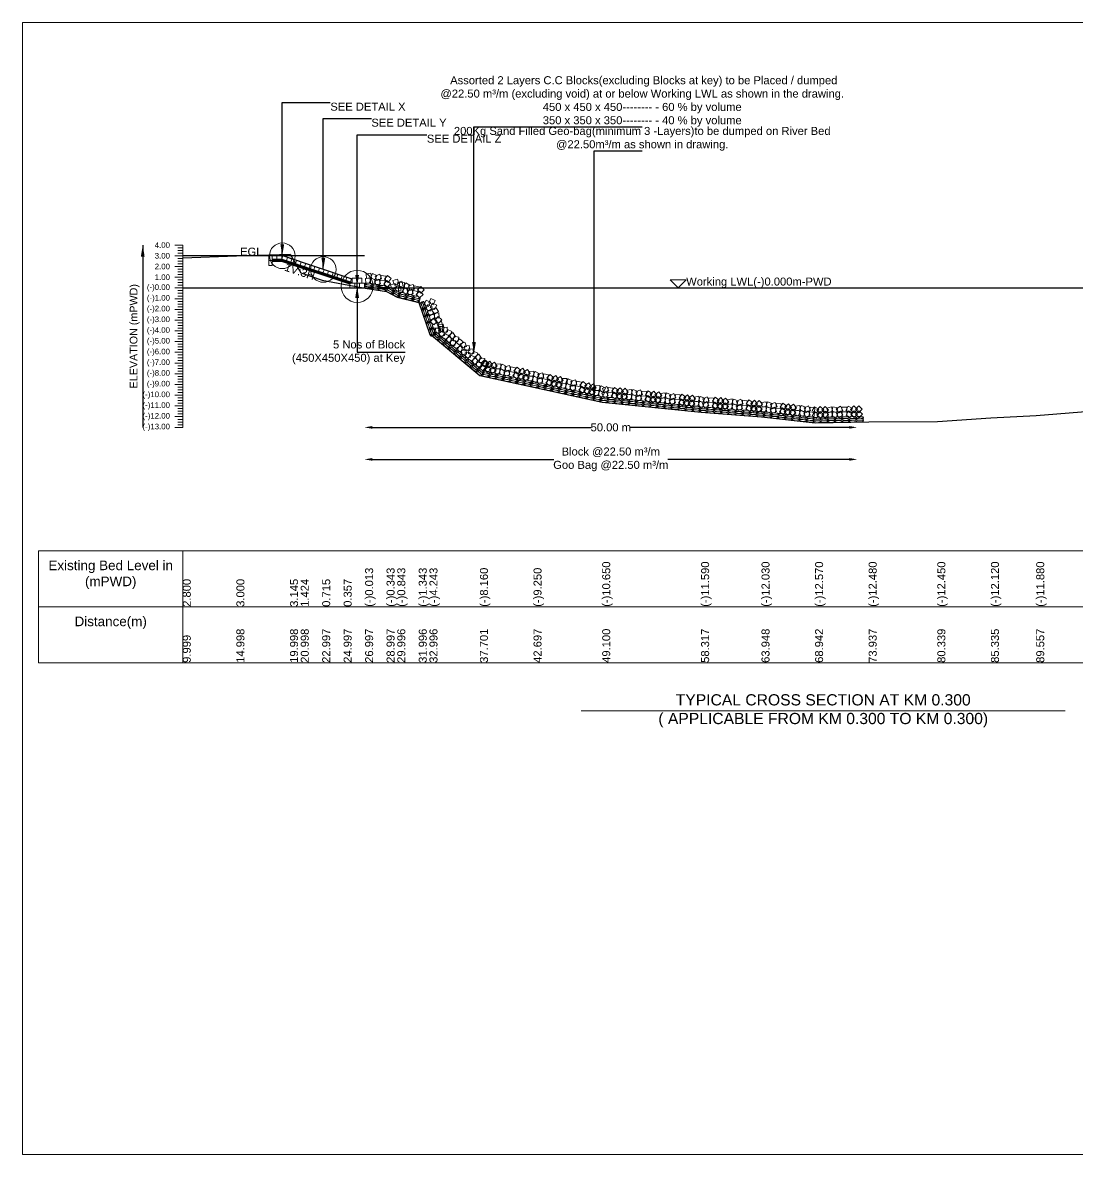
# Model space of a CAD drawing. Header units: inches. Extents: x 89000 to 845017, y -7071 to 0.
# Drawn here: x 190000 to 196587, y -7071 to 0 of the extents above; entities that cross this region are included whole.
import ezdxf

# ---------------------------------------------------------------- set-up
doc = ezdxf.new("R2010")
doc.units = ezdxf.units.IN
doc.header["$LTSCALE"] = 7
doc.header["$MEASUREMENT"] = 0
doc.header["$PDMODE"] = 3
for name, color, linetype, lineweight in [('Cross section Data Border', 7, 'Continuous', 9), ('Cross Section Labels', 7, 'Continuous', 9), ('Existing_Bed_Level for Xsection', 7, 'Continuous', 25), ('Long Section Labels', 7, 'Continuous', 9)]:
    doc.layers.add(name, color=color, linetype=linetype, lineweight=lineweight)
doc.styles.get("Standard").update_dxf_attribs({"font": 'arial.ttf'})
doc.dimstyles.new('Appron Lebeling Style', dxfattribs={"dimtxt": 50, "dimasz": 50, "dimexe": 0.18, "dimexo": 0.0625, "dimgap": 0.09, "dimtad": 0, "dimtih": 1, "dimtoh": 1, "dimdec": 4, "dimzin": 0, "dimdsep": 46, "dimtxsty": 'Standard', "dimcen": 0.09, "dimse1": 1, "dimse2": 1, "dimadec": 0, "dimazin": 0, "dimtfac": 1, "dimtdec": 4, "dimtofl": 0, "dimtmove": 0, "dimatfit": 3, "dimfxl": 1, "dimtolj": 1, "dimtzin": 0, "dimarcsym": 0})
doc.dimstyles.get("Standard").update_dxf_attribs({"dimtxt": 0.18, "dimasz": 0.18, "dimexe": 0.18, "dimexo": 0.0625, "dimgap": 0.09, "dimtad": 0, "dimtih": 1, "dimtoh": 1, "dimdec": 4, "dimzin": 0, "dimdsep": 46, "dimtxsty": 'Standard', "dimcen": 0.09, "dimadec": 0, "dimazin": 0, "dimtfac": 1, "dimtdec": 4, "dimtofl": 0, "dimtmove": 0, "dimatfit": 3, "dimfxl": 1, "dimtolj": 1, "dimtzin": 0, "dimarcsym": 0})

# ---------------------------------------------------------------- blocks, each defined once
blk = doc.blocks.new('*D271')
at = {"layer": 'Cross Section Labels', "color": 0, "lineweight": -2, "transparency": 16777216}
for p, q in [((192184.2, -2528.8), (193550.7, -2528.8)), ((195162.4, -2528.8), (193795.9, -2528.8))]:
    blk.add_line(p, q, dxfattribs=at)
at = {"layer": 'Cross Section Labels', "color": 0, "transparency": 16777216}
for points in [[(192184.2, -2520.5), (192184.2, -2537.1), (192134.2, -2528.8)], [(195162.4, -2520.5), (195162.4, -2537.1), (195212.4, -2528.8)]]:
    blk.add_solid(points, dxfattribs=at)
at = {"layer": 'Defpoints', "color": 0, "transparency": 16777216}
for p in [(192134.2, -1657.8), (195212.4, -2495.3), (195212.4, -2528.8)]:
    blk.add_point(p, dxfattribs=at)
at = {"layer": 'Cross Section Labels', "color": 0, "transparency": 16777216, "insert": (193673.3, -2528.8), "char_height": 50, "attachment_point": 5}
blk.add_mtext('\\A1;50.00 m', dxfattribs=at)
blk = doc.blocks.new('*D272')
at = {"layer": 'Cross Section Labels', "color": 0, "lineweight": -2, "transparency": 16777216}
for p, q in [((192184.2, -2728.8), (193317.7, -2728.8)), ((195162.4, -2728.8), (194028.9, -2728.8))]:
    blk.add_line(p, q, dxfattribs=at)
at = {"layer": 'Cross Section Labels', "color": 0, "transparency": 16777216}
for points in [[(192184.2, -2720.5), (192184.2, -2737.1), (192134.2, -2728.8)], [(195162.4, -2720.5), (195162.4, -2737.1), (195212.4, -2728.8)]]:
    blk.add_solid(points, dxfattribs=at)
at = {"layer": 'Defpoints', "color": 0, "transparency": 16777216}
for p in [(192134.2, -1657.8), (195212.4, -2495.3), (195212.4, -2728.8)]:
    blk.add_point(p, dxfattribs=at)
at = {"layer": 'Cross Section Labels', "color": 0, "transparency": 16777216, "insert": (193673.3, -2728.8), "char_height": 50, "attachment_point": 5}
blk.add_mtext('\\A1;Block @22.50 m³/m ^JGoo Bag @22.50 m³/m ', dxfattribs=at)

msp = doc.modelspace()

# ---------------------------------------------------------------- linework, layer by layer
at = {"layer": 'Cross section Data Border'}
msp.add_lwpolyline([(190100, -3300), (197918.25981, -3300), (197918.25981, -4000), (190100, -4000)], close=True, dxfattribs=at)
for points in [[(191000, -3300), (191000, -4000)], [(190100, -3650), (197918.25981, -3650)]]:
    msp.add_lwpolyline(points, dxfattribs=at)
at = {"layer": 'Cross Section Labels'}
for points in [[(190000, 0), (200000, 0), (200000, -7071), (190000, -7071)], [(194094.1586, -1657.81), (194144.1586, -1607.81), (194044.1586, -1607.81)]]:
    msp.add_lwpolyline(points, close=True, dxfattribs=at)
msp.add_lwpolyline([(193488, -4300), (195000, -4300), (196512, -4300)], dxfattribs=at)
for centre, radius in [((191621.6086, -1456.81), 80), ((191877.8836, -1542.235), 80), ((192088.9336, -1647.76), 100)]:
    msp.add_circle(centre, radius, dxfattribs=at)
at = {"layer": 'Existing_Bed_Level for Xsection'}
for points in [[(191000, -1470.21), (191334.96064, -1456.81), (191669.92127, -1447.095), (191736.9134, -1562.402), (191870.89765, -1609.905), (192004.88191, -1633.891), (192138.86616, -1658.681), (192272.85041, -1680.791), (192339.84254, -1714.291), (192473.82679, -1747.791), (192540.81892, -1942.091), (192856.07699, -2204.53), (193190.78517, -2277.56), (193619.78261, -2371.36), (194237.30333, -2434.34), (194614.6049, -2463.82), (194949.19733, -2500), (195283.84485, -2493.97), (195712.82051, -2491.96), (196047.52547, -2469.85), (196330.39752, -2453.77), (196665.069, -2428.31), (196853.67635, -2420.27)], [(192134.1586, -1456.81), (191000, -1456.81)], [(192058.7836, -1602.535), (191624.703, -1457.84147), (191621.6086, -1456.81), (191618.34682, -1456.81), (191558.04682, -1456.81)], [(191558.04682, -1476.91), (191618.34682, -1476.91), (192058.7836, -1623.72226)], [(191558.04682, -1483.61), (191617.25956, -1483.61), (192049.40956, -1627.66)], [(191558.04682, -1490.31), (191616.1723, -1490.31), (192043.7086, -1632.8221)], [(191000, -1657.81), (196853.67635, -1657.81)]]:
    msp.add_lwpolyline(points, dxfattribs=at)
at = {"layer": 'Long Section Labels'}
for points in [[(191000, -1389.81), (190950, -1389.81)], [(191000, -1406.56), (190970, -1406.56)], [(191000, -2528.81), (191000, -2461.81), (191000, -2394.81), (191000, -2327.81), (191000, -2260.81), (191000, -2193.81), (191000, -2126.81), (191000, -2059.81), (191000, -1992.81), (191000, -1925.81), (191000, -1858.81), (191000, -1791.81), (191000, -1724.81), (191000, -1657.81), (191000, -1590.81), (191000, -1523.81), (191000, -1456.81), (191000, -1389.81)], [(191000, -1456.81), (190950, -1456.81)], [(191000, -1423.31), (190970, -1423.31)], [(191000, -1440.06), (190970, -1440.06)], [(191000, -1473.56), (190970, -1473.56)], [(191000, -1523.81), (190950, -1523.81)], [(191000, -1490.31), (190970, -1490.31)], [(191000, -1507.06), (190970, -1507.06)], [(191000, -1540.56), (190970, -1540.56)], [(191000, -1590.81), (190950, -1590.81)], [(191000, -1557.31), (190970, -1557.31)], [(191000, -1574.06), (190970, -1574.06)], [(191000, -1607.56), (190970, -1607.56)], [(191000, -1624.31), (190970, -1624.31)], [(191000, -1657.81), (190950, -1657.81)], [(191000, -1641.06), (190970, -1641.06)], [(191000, -1674.56), (190970, -1674.56)], [(191000, -1691.31), (190970, -1691.31)], [(191000, -1724.81), (190950, -1724.81)], [(191000, -1708.06), (190970, -1708.06)], [(191000, -1741.56), (190970, -1741.56)], [(191000, -1758.31), (190970, -1758.31)], [(191000, -1791.81), (190950, -1791.81)], [(191000, -1775.06), (190970, -1775.06)], [(191000, -1808.56), (190970, -1808.56)], [(191000, -1825.31), (190970, -1825.31)], [(191000, -1858.81), (190950, -1858.81)], [(191000, -1842.06), (190970, -1842.06)], [(191000, -1875.56), (190970, -1875.56)], [(191000, -1892.31), (190970, -1892.31)], [(191000, -1909.06), (190970, -1909.06)], [(191000, -1925.81), (190950, -1925.81)], [(191000, -1942.56), (190970, -1942.56)], [(191000, -1959.31), (190970, -1959.31)], [(191000, -1976.06), (190970, -1976.06)], [(191000, -1992.81), (190950, -1992.81)], [(191000, -2009.56), (190970, -2009.56)], [(191000, -2026.31), (190970, -2026.31)], [(191000, -2043.06), (190970, -2043.06)], [(191000, -2059.81), (190950, -2059.81)], [(191000, -2076.56), (190970, -2076.56)], [(191000, -2093.31), (190970, -2093.31)], [(191000, -2110.06), (190970, -2110.06)], [(191000, -2126.81), (190950, -2126.81)], [(191000, -2143.56), (190970, -2143.56)], [(191000, -2160.31), (190970, -2160.31)], [(191000, -2177.06), (190970, -2177.06)], [(191000, -2193.81), (190950, -2193.81)], [(191000, -2260.81), (190950, -2260.81)], [(191000, -2210.56), (190970, -2210.56)], [(191000, -2227.31), (190970, -2227.31)], [(191000, -2244.06), (190970, -2244.06)], [(191000, -2327.81), (190950, -2327.81)], [(191000, -2277.56), (190970, -2277.56)], [(191000, -2294.31), (190970, -2294.31)], [(191000, -2311.06), (190970, -2311.06)], [(191000, -2394.81), (190950, -2394.81)], [(191000, -2344.56), (190970, -2344.56)], [(191000, -2361.31), (190970, -2361.31)], [(191000, -2378.06), (190970, -2378.06)], [(191000, -2461.81), (190950, -2461.81)], [(191000, -2411.56), (190970, -2411.56)], [(191000, -2428.31), (190970, -2428.31)], [(191000, -2445.06), (190970, -2445.06)], [(191000, -2528.81), (190950, -2528.81)], [(191000, -2478.56), (190970, -2478.56)], [(191000, -2495.31), (190970, -2495.31)], [(191000, -2512.06), (190970, -2512.06)]]:
    msp.add_lwpolyline(points, dxfattribs=at)
for points in [[(191558.04682, -1456.81), (191537.94682, -1456.81), (191537.94682, -1486.96), (191558.04682, -1486.96)], [(191588.19682, -1456.81), (191558.04682, -1456.81), (191558.04682, -1476.91), (191588.19682, -1476.91)], [(191618.34682, -1456.81), (191588.19682, -1456.81), (191588.19682, -1476.91), (191618.34682, -1476.91)], [(191653.3058, -1467.37573), (191624.703, -1457.84147), (191618.34682, -1476.91), (191646.94963, -1486.44427)], [(191681.9086, -1476.91), (191653.3058, -1467.37573), (191646.94963, -1486.44427), (191675.55243, -1495.97853)], [(191710.51141, -1486.44427), (191681.9086, -1476.91), (191675.55243, -1495.97853), (191704.15523, -1505.5128)], [(191558.04682, -1486.96), (191537.94682, -1486.96), (191537.94682, -1517.11), (191558.04682, -1517.11)], [(191739.11421, -1495.97853), (191710.51141, -1486.44427), (191704.15523, -1505.5128), (191732.75803, -1515.04707)], [(191767.71701, -1505.5128), (191739.11421, -1495.97853), (191732.75803, -1515.04707), (191761.36083, -1524.58134)], [(191796.31981, -1515.04707), (191767.71701, -1505.5128), (191761.36083, -1524.58134), (191789.96363, -1534.1156)], [(191824.92261, -1524.58134), (191796.31981, -1515.04707), (191789.96363, -1534.1156), (191818.56643, -1543.64987)], [(191853.52541, -1534.1156), (191824.92261, -1524.58134), (191818.56643, -1543.64987), (191847.16924, -1553.18414)], [(191882.12821, -1543.64987), (191853.52541, -1534.1156), (191847.16924, -1553.18414), (191875.77204, -1562.7184)], [(191910.73102, -1553.18414), (191882.12821, -1543.64987), (191875.77204, -1562.7184), (191904.37484, -1572.25267)], [(191939.33382, -1562.7184), (191910.73102, -1553.18414), (191904.37484, -1572.25267), (191932.97764, -1581.78694)], [(191967.93662, -1572.25267), (191939.33382, -1562.7184), (191932.97764, -1581.78694), (191961.58044, -1591.32121)], [(191996.53942, -1581.78694), (191967.93662, -1572.25267), (191961.58044, -1591.32121), (191990.18324, -1600.85547)], [(192025.14222, -1591.32121), (191996.53942, -1581.78694), (191990.18324, -1600.85547), (192018.78604, -1610.38974)], [(192053.74502, -1600.85547), (192025.14222, -1591.32121), (192018.78604, -1610.38974), (192047.38885, -1619.92401)], [(192088.9336, -1597.51), (192058.7836, -1597.51), (192058.7836, -1627.66), (192088.9336, -1627.66)], [(192119.0836, -1597.51), (192088.9336, -1597.51), (192088.9336, -1627.66), (192119.0836, -1627.66)], [(192170.55457, -1595.28431), (192140.55057, -1598.24792), (192143.51418, -1628.25191), (192173.51818, -1625.2883)], [(192175.46351, -1565.53662), (192145.45952, -1568.50023), (192148.42313, -1598.50422), (192178.42712, -1595.54061)], [(192206.7358, -1609.16976), (192179.27477, -1596.72331), (192166.82832, -1624.18434), (192194.28935, -1636.63079)], [(192211.64475, -1579.42208), (192184.18371, -1566.97562), (192171.73726, -1594.43666), (192199.19829, -1606.88311)], [(192225.33845, -1602.17162), (192197.11537, -1612.77729), (192207.72104, -1641.00037), (192235.94412, -1630.3947)], [(192230.24739, -1572.42393), (192202.02431, -1583.02961), (192212.62999, -1611.25269), (192240.85307, -1600.64701)], [(192263.60574, -1614.07557), (192233.85806, -1609.16663), (192228.94911, -1638.91431), (192258.6968, -1643.82326)], [(192268.51469, -1584.32789), (192238.767, -1579.41894), (192233.85806, -1609.16663), (192263.60574, -1614.07557)], [(192297.2403, -1629.29985), (192273.92108, -1610.1887), (192254.80992, -1633.50792), (192278.12915, -1652.61908)], [(192302.14925, -1599.55216), (192278.83002, -1580.44101), (192259.71887, -1603.76024), (192283.03809, -1622.87139)], [(192340.47896, -1602.00463), (192311.87192, -1611.52616), (192321.39346, -1640.1332), (192350.0005, -1630.61167)], [(192376.97444, -1644.08124), (192367.43013, -1615.48179), (192338.83067, -1625.0261), (192348.37499, -1653.62556)], [(192384.23971, -1624.51895), (192354.09406, -1625.03128), (192354.6064, -1655.17693), (192384.75204, -1654.66459)], [(192073.8586, -1627.66), (192043.7086, -1627.66), (192043.7086, -1657.81), (192073.8586, -1657.81)], [(192104.0086, -1627.66), (192073.8586, -1627.66), (192073.8586, -1657.81), (192104.0086, -1657.81)], [(192134.1586, -1627.66), (192104.0086, -1627.66), (192104.0086, -1657.81), (192134.1586, -1657.81)], [(192326.99421, -1628.97097), (192298.38716, -1638.49251), (192307.9087, -1667.09955), (192336.51574, -1657.57802)], [(192363.48968, -1671.04759), (192353.94537, -1642.44814), (192325.34592, -1651.99245), (192334.89023, -1680.5919)], [(192376.92645, -1653.76854), (192346.7808, -1654.28088), (192347.29314, -1684.42652), (192377.43878, -1683.91419)], [(192411.85784, -1670.55205), (192385.50064, -1655.91234), (192370.86094, -1682.26953), (192397.21813, -1696.90924)], [(192419.17109, -1641.30245), (192392.8139, -1626.66275), (192378.1742, -1653.01994), (192404.53139, -1667.65964)], [(192430.96824, -1665.09082), (192401.97576, -1673.36479), (192410.24973, -1702.35727), (192439.24221, -1694.0833)], [(192438.28149, -1635.84123), (192409.28901, -1644.1152), (192417.56299, -1673.10768), (192446.55547, -1664.83371)], [(192468.14, -1680.06914), (192438.89041, -1672.75588), (192431.57715, -1702.00547), (192460.82674, -1709.31873)], [(192475.45326, -1650.81954), (192446.20367, -1643.50629), (192438.89041, -1672.75588), (192468.14, -1680.06914)], [(192500.42422, -1697.9798), (192478.73741, -1677.03452), (192457.79212, -1698.72133), (192479.47893, -1719.66661)], [(192507.73747, -1668.73021), (192486.05067, -1647.78492), (192465.10538, -1669.47173), (192486.79219, -1690.41701)], [(192548.12862, -1746.80789), (192521.02982, -1733.59134), (192507.81327, -1760.69015), (192534.91207, -1773.9067)], [(192544.75571, -1802.40452), (192557.95068, -1775.2952), (192530.84135, -1762.10023), (192517.64639, -1789.20955)], [(192576.63197, -1736.98031), (192549.53317, -1723.76376), (192536.31662, -1750.86256), (192563.41542, -1764.07911)], [(192573.25906, -1792.57693), (192586.45403, -1765.46761), (192559.34471, -1752.27264), (192546.14974, -1779.38196)], [(192568.55618, -1814.81084), (192551.68123, -1789.82567), (192526.69606, -1806.70061), (192543.571, -1831.68578)], [(192573.5465, -1853.24239), (192571.43702, -1823.16628), (192541.36091, -1825.27576), (192543.47039, -1855.35187)], [(192597.05953, -1804.98325), (192580.18458, -1779.99808), (192555.19941, -1796.87302), (192572.07436, -1821.85819)], [(192602.04985, -1843.41481), (192599.94038, -1813.33869), (192569.86426, -1815.44817), (192571.97374, -1845.52428)], [(192617.05226, -1856.45168), (192594.30149, -1836.66722), (192574.51703, -1859.418), (192597.2678, -1879.20246)], [(192588.54891, -1866.27927), (192565.79814, -1846.49481), (192546.01368, -1869.24558), (192568.76445, -1889.03004)], [(192596.27435, -1905.60366), (192586.44676, -1877.10031), (192557.94341, -1886.9279), (192567.771, -1915.43125)], [(192598.87589, -1942.43156), (192604.5989, -1912.82971), (192574.99705, -1907.1067), (192569.27403, -1936.70855)], [(192608.11084, -1906.29413), (192578.08498, -1909.02735), (192580.8182, -1939.0532), (192610.84406, -1936.31998)], [(192624.7777, -1895.77607), (192614.95011, -1867.27272), (192586.44676, -1877.10031), (192596.27435, -1905.60366)], [(192627.40042, -1883.12228), (192597.37456, -1885.8555), (192600.10779, -1915.88135), (192630.13364, -1913.14813)], [(192627.37924, -1932.60397), (192633.10225, -1903.00212), (192603.5004, -1897.27911), (192597.77739, -1926.88096)], [(192653.31635, -1932.42467), (192650.55922, -1902.401), (192620.53555, -1905.15813), (192623.29268, -1935.1818)], [(192634.02677, -1955.59652), (192631.26964, -1925.57285), (192601.24597, -1928.32998), (192604.0031, -1958.35365)], [(192660.81163, -1953.87891), (192633.4343, -1941.24941), (192620.8048, -1968.62674), (192648.18213, -1981.25624)], [(192680.10121, -1930.70706), (192652.72388, -1918.07757), (192640.09438, -1945.4549), (192667.47171, -1958.0844)], [(192684.98903, -1984.16655), (192667.6042, -1959.53344), (192642.97109, -1976.91827), (192660.35592, -2001.55138)], [(192704.27862, -1960.9947), (192686.89378, -1936.36159), (192662.26067, -1953.74643), (192679.64551, -1978.37953)], [(192723.86462, -1964.37415), (192694.1555, -1959.23701), (192689.01836, -1988.94614), (192718.72749, -1994.08328)], [(192750.84405, -1994.0086), (192727.67221, -1974.71901), (192708.38262, -1997.89086), (192731.55447, -2017.18044)], [(192704.57504, -1987.546), (192674.86591, -1982.40886), (192669.72878, -2012.11799), (192699.43791, -2017.25512)], [(192731.55447, -2017.18044), (192708.38262, -1997.89086), (192689.09304, -2021.06271), (192712.26489, -2040.35229)], [(192752.85786, -2047.33385), (192742.4183, -2019.04891), (192714.13335, -2029.48846), (192724.57291, -2057.77341)], [(192772.14744, -2024.16201), (192761.70788, -1995.87706), (192733.42294, -2006.31661), (192743.86249, -2034.60156)], [(192770.31377, -2041.3212), (192740.28791, -2044.05442), (192743.02113, -2074.08028), (192773.04699, -2071.34706)], [(192789.60335, -2018.14935), (192759.5775, -2020.88258), (192762.31072, -2050.90843), (192792.33657, -2048.17521)], [(192815.51928, -2067.45174), (192812.76215, -2037.42807), (192782.73848, -2040.18521), (192785.49561, -2070.20887)], [(192796.2297, -2090.62359), (192793.47257, -2060.59992), (192763.4489, -2063.35705), (192766.20603, -2093.38072)], [(192823.01456, -2088.90599), (192795.63723, -2076.27649), (192783.00773, -2103.65382), (192810.38506, -2116.28332)], [(192842.30414, -2065.73414), (192814.92681, -2053.10464), (192802.29731, -2080.48197), (192829.67465, -2093.11147)], [(192847.19197, -2119.19363), (192829.80713, -2094.56052), (192805.17402, -2111.94535), (192822.55886, -2136.57846)], [(192866.48155, -2096.02178), (192849.09671, -2071.38867), (192824.46361, -2088.7735), (192841.84844, -2113.40661)], [(192866.77797, -2122.57307), (192837.06884, -2117.43594), (192831.93171, -2147.14507), (192861.64084, -2152.2822)], [(192886.06756, -2099.40122), (192856.35843, -2094.26409), (192851.22129, -2123.97322), (192880.93042, -2129.11035)], [(192904.61355, -2128.19702), (192882.30452, -2107.91576), (192862.02326, -2130.22478), (192884.33228, -2150.50605)], [(192913.04699, -2129.03567), (192889.87514, -2109.74609), (192870.58556, -2132.91794), (192893.7574, -2152.20752)], [(192917.3284, -2114.81071), (192891.94796, -2131.0851), (192908.22235, -2156.46554), (192933.60279, -2140.19115)], [(192963.06339, -2146.60178), (192946.76879, -2121.23431), (192921.40132, -2137.52891), (192937.69592, -2162.89638)], [(192893.7574, -2152.20752), (192870.58556, -2132.91794), (192851.29597, -2156.08978), (192874.46782, -2175.37937)], [(192898.18633, -2157.654), (192875.8773, -2137.37273), (192855.59604, -2159.68176), (192877.90506, -2179.96303)], [(192910.90118, -2144.26768), (192885.52074, -2160.54207), (192901.79513, -2185.92251), (192927.17557, -2169.64812)], [(192956.63617, -2176.05875), (192940.34157, -2150.69128), (192914.9741, -2166.98588), (192931.2687, -2192.35335)], [(192979.60941, -2162.18038), (192949.49295, -2163.60223), (192950.91481, -2193.71869), (192981.03126, -2192.29684)], [(192986.03663, -2132.72341), (192955.92017, -2134.14526), (192957.34202, -2164.26171), (192987.45848, -2162.83986)], [(193015.03139, -2177.90207), (192988.2444, -2164.06445), (192974.40678, -2190.85144), (193001.19377, -2204.68906)], [(193021.4586, -2148.44509), (192994.67161, -2134.60748), (192980.834, -2161.39447), (193007.62099, -2175.23208)], [(193033.96827, -2171.86661), (193005.23869, -2181.01176), (193014.38384, -2209.74134), (193043.11342, -2200.59619)], [(193040.39549, -2142.40963), (193011.66591, -2151.55479), (193020.81106, -2180.28436), (193049.54064, -2171.13921)], [(193071.57513, -2185.71632), (193042.11815, -2179.2891), (193035.69093, -2208.74607), (193065.14791, -2215.17329)], [(193078.00235, -2156.25934), (193048.54537, -2149.83212), (193042.11815, -2179.2891), (193071.57513, -2185.71632)], [(193104.38515, -2202.64453), (193082.07613, -2182.36326), (193061.79486, -2204.67229), (193084.10389, -2224.95356)], [(193110.81237, -2173.18756), (193088.50335, -2152.90629), (193068.22208, -2175.21532), (193090.5311, -2195.49658)], [(193117.1, -2189.25822), (193091.71956, -2205.53261), (193107.99396, -2230.91305), (193133.3744, -2214.63865)], [(193123.52722, -2159.80124), (193098.14678, -2176.07563), (193114.42118, -2201.45607), (193139.80161, -2185.18168)], [(193169.26221, -2191.59231), (193152.96761, -2166.22484), (193127.60014, -2182.51944), (193143.89474, -2207.88691)], [(193192.23545, -2177.71394), (193162.119, -2179.13579), (193163.54085, -2209.25225), (193193.6573, -2207.8304)], [(193227.65743, -2193.43563), (193200.87044, -2179.59801), (193187.03282, -2206.385), (193213.81981, -2220.22262)], [(193246.63383, -2187.42464), (193217.90024, -2196.5572), (193227.0328, -2225.29078), (193255.76638, -2216.15823)], [(193162.83499, -2221.04929), (193146.54039, -2195.68182), (193121.17292, -2211.97641), (193137.46752, -2237.34388)], [(193185.80823, -2207.17092), (193155.69178, -2208.59277), (193157.11363, -2238.70922), (193187.23008, -2237.28737)], [(193221.23021, -2222.8926), (193194.44322, -2209.05498), (193180.6056, -2235.84198), (193207.39259, -2249.67959)], [(193240.1937, -2216.8788), (193211.46011, -2226.01135), (193220.59267, -2254.74494), (193249.32625, -2245.61238)], [(193277.79448, -2230.74499), (193248.34033, -2224.30485), (193241.90019, -2253.75901), (193271.35435, -2260.19914)], [(193284.23461, -2201.29083), (193254.78046, -2194.8507), (193248.34033, -2224.30485), (193277.79448, -2230.74499)], [(193310.59708, -2247.68758), (193288.29695, -2227.39654), (193268.0059, -2249.69667), (193290.30604, -2269.98772)], [(193317.03721, -2218.23343), (193294.73708, -2197.94238), (193274.44603, -2220.24252), (193296.74617, -2240.53356)], [(193323.3178, -2234.30684), (193297.93023, -2250.57011), (193314.19349, -2275.95768), (193339.58106, -2259.69441)], [(193329.75793, -2204.85269), (193304.37036, -2221.11595), (193320.63362, -2246.50352), (193346.02119, -2230.24026)], [(193369.03884, -2266.11796), (193352.75537, -2240.74335), (193327.38076, -2257.02682), (193343.66423, -2282.40143)], [(193375.47898, -2236.6638), (193359.1955, -2211.28919), (193333.82089, -2227.57267), (193350.10436, -2252.94728)], [(193392.01817, -2252.24966), (193361.90109, -2253.65831), (193363.30974, -2283.77538), (193393.42682, -2282.36673)], [(193398.4583, -2222.7955), (193368.34122, -2224.20415), (193369.74987, -2254.32123), (193399.86695, -2252.91258)], [(193427.43325, -2267.98687), (193400.65233, -2254.13751), (193386.80297, -2280.91843), (193413.58389, -2294.76779)], [(193433.87338, -2238.53272), (193407.09246, -2224.68336), (193393.2431, -2251.46428), (193420.02402, -2265.31364)], [(193446.37278, -2261.95971), (193417.63919, -2271.09227), (193426.77175, -2299.82585), (193455.50533, -2290.6933)], [(193452.81291, -2232.50556), (193424.07932, -2241.63811), (193433.21188, -2270.3717), (193461.94547, -2261.23914)], [(193490.41369, -2246.37175), (193460.95954, -2239.93162), (193454.51941, -2269.38577), (193483.97356, -2275.8259)], [(193523.21629, -2263.31435), (193500.91616, -2243.0233), (193480.62511, -2265.32344), (193502.92525, -2285.61448)], [(193535.93701, -2249.9336), (193510.54944, -2266.19687), (193526.81271, -2291.58444), (193552.20028, -2275.32117)], [(193581.65806, -2281.74472), (193565.37458, -2256.37011), (193539.99997, -2272.65359), (193556.28345, -2298.0282)], [(193483.97356, -2275.8259), (193454.51941, -2269.38577), (193448.07928, -2298.83993), (193477.53343, -2305.28006)], [(193516.77616, -2292.7685), (193494.47603, -2272.47746), (193474.18498, -2294.77759), (193496.48512, -2315.06863)], [(193529.49688, -2279.38776), (193504.10931, -2295.65102), (193520.37257, -2321.03859), (193545.76014, -2304.77533)], [(193575.21793, -2311.19887), (193558.93445, -2285.82426), (193533.55984, -2302.10774), (193549.84331, -2327.48235)], [(193598.19725, -2297.33058), (193568.08017, -2298.73923), (193569.48882, -2328.8563), (193599.6059, -2327.44765)], [(193604.63738, -2267.87642), (193574.5203, -2269.28507), (193575.92895, -2299.40215), (193606.04603, -2297.9935)], [(193633.61233, -2313.06779), (193606.83141, -2299.21843), (193592.98205, -2325.99935), (193619.76297, -2339.84871)], [(193640.05246, -2283.61363), (193613.27154, -2269.76427), (193599.42218, -2296.5452), (193626.2031, -2310.39455)], [(193645.04801, -2303.74), (193617.53516, -2316.07148), (193629.86664, -2343.58433), (193657.37949, -2331.25285)], [(193648.10709, -2273.74559), (193620.59424, -2286.07708), (193632.92573, -2313.58993), (193660.43858, -2301.25844)], [(193683.97848, -2313.25359), (193653.98407, -2310.1945), (193650.92499, -2340.18891), (193680.9194, -2343.248)], [(193687.03756, -2283.25918), (193657.04316, -2280.2001), (193653.98407, -2310.1945), (193683.97848, -2313.25359)], [(193718.49051, -2326.36777), (193694.03358, -2308.73596), (193676.40177, -2333.1929), (193700.85871, -2350.82471)], [(193721.5496, -2296.37336), (193697.09266, -2278.74155), (193679.46085, -2303.19849), (193703.91779, -2320.8303)], [(193729.61209, -2311.63103), (193706.23216, -2330.66787), (193725.26901, -2354.0478), (193748.64894, -2335.01096)], [(193732.67118, -2281.63662), (193709.29125, -2300.67347), (193728.32809, -2324.0534), (193751.70802, -2305.01655)], [(193778.64507, -2338.05316), (193759.58961, -2314.68839), (193736.22485, -2333.74385), (193755.2803, -2357.10861)], [(193781.70415, -2308.05875), (193762.6487, -2284.69398), (193739.28393, -2303.74944), (193758.33939, -2327.1142)], [(193799.90382, -2321.66888), (193770.14066, -2326.48313), (193774.95491, -2356.24629), (193804.71807, -2351.43204)], [(193802.9629, -2291.67448), (193773.19975, -2296.48872), (193778.01399, -2326.25188), (193807.77715, -2321.43763)], [(193836.87482, -2333.28925), (193808.69635, -2322.56562), (193797.97272, -2350.74409), (193826.1512, -2361.46772)], [(193839.93391, -2303.29484), (193811.75543, -2292.57121), (193801.03181, -2320.74969), (193829.21028, -2331.47331)], [(193855.00886, -2325.15359), (193827.49601, -2337.48507), (193839.8275, -2364.99792), (193867.34035, -2352.66644)], [(193858.06795, -2295.15918), (193830.5551, -2307.49066), (193842.88658, -2335.00351), (193870.39943, -2322.67203)], [(193893.93933, -2334.66718), (193863.94493, -2331.60809), (193860.88584, -2361.6025), (193890.88025, -2364.66158)], [(193896.99842, -2304.67277), (193867.00401, -2301.61368), (193863.94493, -2331.60809), (193893.93933, -2334.66718)], [(193928.45137, -2347.78136), (193903.99443, -2330.14955), (193886.36262, -2354.60649), (193910.81956, -2372.2383)], [(193931.51045, -2317.78695), (193907.05351, -2300.15514), (193889.42171, -2324.61208), (193913.87865, -2342.24389)], [(193939.57295, -2333.04462), (193916.19302, -2352.08146), (193935.22986, -2375.46139), (193958.60979, -2356.42455)], [(193942.63203, -2303.05021), (193919.2521, -2322.08705), (193938.28894, -2345.46698), (193961.66887, -2326.43014)], [(193991.66501, -2329.47234), (193972.60955, -2306.10757), (193949.24479, -2325.16303), (193968.30024, -2348.52779)], [(194012.92376, -2313.08806), (193983.1606, -2317.90231), (193987.97485, -2347.66547), (194017.73801, -2342.85122)], [(194049.89476, -2324.70843), (194021.71629, -2313.9848), (194010.99266, -2342.16327), (194039.17114, -2352.8869)], [(194068.0288, -2316.57277), (194040.51595, -2328.90425), (194052.84744, -2356.4171), (194080.36029, -2344.08562)], [(194106.95927, -2326.08636), (194076.96487, -2323.02727), (194073.90578, -2353.02168), (194103.90019, -2356.08076)], [(194141.47131, -2339.20054), (194117.01437, -2321.56873), (194099.38256, -2346.02567), (194123.8395, -2363.65748)], [(194152.59289, -2324.4638), (194129.21296, -2343.50064), (194148.2498, -2366.88057), (194171.62973, -2347.84373)], [(194201.62586, -2350.88593), (194182.57041, -2327.52116), (194159.20564, -2346.57662), (194178.2611, -2369.94138)], [(193988.60592, -2359.46674), (193969.55047, -2336.10198), (193946.1857, -2355.15744), (193965.24116, -2378.5222)], [(194009.86468, -2343.08247), (193980.10152, -2347.89672), (193984.91577, -2377.65988), (194014.67892, -2372.84563)], [(194046.83568, -2354.70283), (194018.6572, -2343.97921), (194007.93358, -2372.15768), (194036.11205, -2382.88131)], [(194064.96972, -2346.56717), (194037.45687, -2358.89866), (194049.78835, -2386.41151), (194077.3012, -2374.08002)], [(194103.90019, -2356.08076), (194073.90578, -2353.02168), (194070.8467, -2383.01609), (194100.84111, -2386.07517)], [(194138.41223, -2369.19494), (194113.95529, -2351.56314), (194096.32348, -2376.02008), (194120.78042, -2393.65188)], [(194149.5338, -2354.45821), (194126.15387, -2373.49505), (194145.19072, -2396.87498), (194168.57065, -2377.83814)], [(194198.56678, -2380.88033), (194179.51132, -2357.51557), (194156.14656, -2376.57102), (194175.20201, -2399.93579)], [(194219.82553, -2364.49606), (194190.06237, -2369.31031), (194194.87662, -2399.07346), (194224.63978, -2394.25922)], [(194222.88461, -2334.50165), (194193.12146, -2339.3159), (194197.9357, -2369.07906), (194227.69886, -2364.26481)], [(194256.79653, -2376.11642), (194228.61806, -2365.3928), (194217.89443, -2393.57127), (194246.07291, -2404.2949)], [(194259.85562, -2346.12202), (194231.67714, -2335.39839), (194220.95352, -2363.57686), (194249.13199, -2374.30049)], [(194273.35001, -2367.1091), (194246.13662, -2380.08807), (194259.1156, -2407.30146), (194286.32899, -2394.32249)], [(194275.69859, -2337.05071), (194248.4852, -2350.02968), (194261.46417, -2377.24308), (194288.67757, -2364.2641)], [(194312.49468, -2375.69895), (194282.43629, -2373.35037), (194280.08771, -2403.40876), (194310.1461, -2405.75734)], [(194314.84325, -2345.64056), (194284.78486, -2343.29199), (194282.43629, -2373.35037), (194312.49468, -2375.69895)], [(194347.30733, -2387.99292), (194322.44007, -2370.94469), (194305.39184, -2395.81194), (194330.25909, -2412.86017)], [(194349.6559, -2357.93453), (194324.78865, -2340.8863), (194307.74042, -2365.75355), (194332.60767, -2382.80179)], [(194358.07713, -2372.99718), (194335.15414, -2392.58185), (194354.73881, -2415.50483), (194377.6618, -2395.92016)], [(194360.4257, -2342.93879), (194337.50272, -2362.52346), (194357.08739, -2385.44645), (194380.01037, -2365.86178)], [(194407.72151, -2398.25181), (194388.11859, -2375.34443), (194365.21121, -2394.94735), (194384.81413, -2417.85473)], [(194410.07008, -2368.19343), (194390.46717, -2345.28605), (194367.55978, -2364.88896), (194387.1627, -2387.79634)], [(194428.58667, -2381.36916), (194398.94575, -2386.88624), (194404.46282, -2416.52716), (194434.10375, -2411.01008)], [(194430.93524, -2351.31077), (194401.29432, -2356.82785), (194406.8114, -2386.46877), (194436.45232, -2380.95169)], [(194465.82225, -2392.11155), (194437.39795, -2382.05762), (194427.34402, -2410.48192), (194455.76832, -2420.53585)], [(194468.17083, -2362.05316), (194439.74653, -2351.99923), (194429.69259, -2380.42353), (194458.11689, -2390.47746)], [(194483.75873, -2383.54913), (194456.54534, -2396.5281), (194469.52431, -2423.74149), (194496.73771, -2410.76252)], [(194486.10731, -2353.49074), (194458.89391, -2366.46971), (194471.87289, -2393.68311), (194499.08628, -2380.70413)], [(194522.90339, -2392.13898), (194492.845, -2389.7904), (194490.49643, -2419.84879), (194520.55482, -2422.19737)], [(194525.25197, -2362.08059), (194495.19358, -2359.73202), (194492.845, -2389.7904), (194522.90339, -2392.13898)], [(194557.71604, -2404.43295), (194532.84879, -2387.38472), (194515.80056, -2412.25197), (194540.66781, -2429.3002)], [(194560.06462, -2374.37456), (194535.19737, -2357.32633), (194518.14913, -2382.19358), (194543.01638, -2399.24182)], [(194568.48584, -2389.43721), (194545.56286, -2409.02188), (194565.14753, -2431.94486), (194588.07051, -2412.36019)], [(194570.83442, -2359.37882), (194547.91144, -2378.96349), (194567.49611, -2401.88648), (194590.41909, -2382.30181)], [(194618.13022, -2414.69184), (194598.52731, -2391.78446), (194575.61993, -2411.38738), (194595.22284, -2434.29476)], [(194620.4788, -2384.63346), (194600.87588, -2361.72608), (194577.9685, -2381.32899), (194597.57142, -2404.23637)], [(194640.94732, -2398.56358), (194611.15546, -2403.1969), (194615.78878, -2432.98876), (194645.58064, -2428.35544)], [(194644.18859, -2368.58831), (194614.39673, -2373.22163), (194619.03005, -2403.01349), (194648.82191, -2398.38017)], [(194677.84703, -2410.40836), (194649.73424, -2399.51372), (194638.8396, -2427.62652), (194666.9524, -2438.52116)], [(194681.08831, -2380.4331), (194652.97551, -2369.53846), (194642.08087, -2397.65125), (194670.19367, -2408.54589)], [(194696.03017, -2402.38303), (194668.4429, -2414.54713), (194680.607, -2442.1344), (194708.19426, -2429.9703)], [(194699.27144, -2372.40777), (194671.68418, -2384.57186), (194683.84827, -2412.15913), (194711.43554, -2399.99503)], [(194738.14339, -2382.15772), (194708.16813, -2378.91645), (194704.92685, -2408.89172), (194734.90212, -2412.13299)], [(194772.57511, -2395.48135), (194748.22575, -2377.70127), (194730.44567, -2402.05063), (194754.79503, -2419.83071)], [(194783.78602, -2380.81246), (194760.29086, -2399.7069), (194779.18529, -2423.20206), (194802.68046, -2404.30763)], [(194832.65755, -2407.53202), (194813.74441, -2384.05191), (194790.2643, -2402.96505), (194809.17744, -2426.44516)], [(194854.01546, -2391.27722), (194824.2236, -2395.91054), (194828.85692, -2425.7024), (194858.64878, -2421.06908)], [(194890.91518, -2403.122), (194862.80238, -2392.22736), (194851.90774, -2420.34016), (194880.02054, -2431.2348)], [(194909.09832, -2395.09667), (194881.51105, -2407.26077), (194893.67514, -2434.84803), (194921.26241, -2422.68394)], [(194947.97027, -2404.84663), (194917.995, -2401.60536), (194914.75373, -2431.58062), (194944.72899, -2434.8219)], [(194971.87851, -2414.65236), (194945.49175, -2400.06602), (194930.9054, -2426.45277), (194957.29216, -2441.03912)], [(194981.16146, -2398.69342), (194960.2211, -2420.38499), (194981.91266, -2441.32534), (195002.85302, -2419.63378)], [(195032.99782, -2419.07362), (195011.28959, -2398.15055), (194990.36651, -2419.85878), (195012.07474, -2440.78185)], [(195052.1488, -2400.26887), (195023.17313, -2408.60148), (195031.50574, -2437.57716), (195060.48142, -2429.24455)], [(195090.24257, -2407.39296), (195060.98551, -2400.10964), (195053.70219, -2429.3667), (195082.95925, -2436.65003)], [(195107.27581, -2397.15083), (195081.43167, -2412.67833), (195096.95916, -2438.52247), (195122.8033, -2422.99497)], [(195147.06355, -2401.94932), (195116.91845, -2402.4925), (195117.46163, -2432.63761), (195147.60674, -2432.09443)], [(195182.89425, -2410.85008), (195156.50749, -2396.26373), (195141.92115, -2422.65049), (195168.30791, -2437.23684)], [(195192.1772, -2394.89114), (195171.23685, -2416.5827), (195192.92841, -2437.52306), (195213.86877, -2415.8315)], [(195244.01357, -2415.27134), (195222.30534, -2394.34826), (195201.38226, -2416.05649), (195223.09049, -2436.97957)], [(194734.90212, -2412.13299), (194704.92685, -2408.89172), (194701.68558, -2438.86698), (194731.66085, -2442.10826)], [(194769.33384, -2425.45662), (194744.98448, -2407.67654), (194727.2044, -2432.0259), (194751.55376, -2449.80598)], [(194780.54475, -2410.78773), (194757.04959, -2429.68217), (194775.94402, -2453.17733), (194799.43919, -2434.2829)], [(194829.41628, -2437.50729), (194810.50314, -2414.02718), (194787.02303, -2432.94032), (194805.93617, -2456.42043)], [(194850.77419, -2421.25249), (194820.98233, -2425.88581), (194825.61565, -2455.67766), (194855.40751, -2451.04435)], [(194887.67391, -2433.09727), (194859.56111, -2422.20263), (194848.66647, -2450.31543), (194876.77927, -2461.21007)], [(194905.85704, -2425.07194), (194878.26978, -2437.23603), (194890.43387, -2464.8233), (194918.02114, -2452.65921)], [(194944.72899, -2434.8219), (194914.75373, -2431.58062), (194911.51245, -2461.55589), (194941.48772, -2464.79716)], [(194972.42169, -2444.79747), (194946.03493, -2430.21112), (194931.44858, -2456.59788), (194957.83534, -2471.18423)], [(194981.70464, -2428.83853), (194960.76428, -2450.53009), (194982.45584, -2471.47045), (195003.3962, -2449.77889)], [(195033.541, -2449.21873), (195011.83277, -2428.29565), (194990.9097, -2450.00388), (195012.61793, -2470.92696)], [(195052.69199, -2430.41398), (195023.71631, -2438.74659), (195032.04892, -2467.72227), (195061.0246, -2459.38966)], [(195090.78576, -2437.53807), (195061.52869, -2430.25475), (195054.24537, -2459.51181), (195083.50243, -2466.79513)], [(195107.81899, -2427.29594), (195081.97485, -2442.82343), (195097.50235, -2468.66757), (195123.34648, -2453.14008)], [(195147.60674, -2432.09443), (195117.46163, -2432.63761), (195118.00481, -2462.78272), (195148.14992, -2462.23953)], [(195183.43743, -2440.99518), (195157.05068, -2426.40884), (195142.46433, -2452.7956), (195168.85109, -2467.38194)], [(195192.72039, -2425.03625), (195171.78003, -2446.72781), (195193.47159, -2467.66817), (195214.41195, -2445.9766)], [(195244.55675, -2445.41645), (195222.84852, -2424.49337), (195201.92544, -2446.2016), (195223.63367, -2467.12468)]]:
    msp.add_lwpolyline(points, close=True, dxfattribs=at)
for centre, major_axis in [((192160.77888, -1633.43692), (22.00007, -3.63044)), ((192157.0699, -1655.91295), (22.00007, -3.63044)), ((192158.92439, -1644.67494), (22.00007, -3.63044)), ((192201.07003, -1663.17382), (22.00007, -3.63044)), ((192202.92452, -1651.93581), (22.00007, -3.63044)), ((192204.77901, -1640.6978), (22.00007, -3.63044)), ((192245.07016, -1670.4347), (22.00007, -3.63044)), ((192246.92465, -1659.19668), (22.00007, -3.63044)), ((192248.77914, -1647.95867), (22.00007, -3.63044)), ((192289.26034, -1682.62958), (19.94311, -9.97273)), ((192294.35459, -1672.44229), (19.94311, -9.97273)), ((192299.44883, -1662.255), (19.94311, -9.97273)), ((192329.14657, -1702.57503), (19.94311, -9.97273)), ((192334.24081, -1692.38774), (19.94311, -9.97273)), ((192339.33505, -1682.20046), (19.94311, -9.97273)), ((192372.88573, -1704.94183), (21.6317, -5.40856)), ((192375.64851, -1693.89198), (21.6317, -5.40856)), ((192418.91191, -1704.70911), (21.6317, -5.40856)), ((192370.12294, -1715.99168), (21.6317, -5.40856)), ((192413.38634, -1726.8088), (21.6317, -5.40856)), ((192416.14913, -1715.75895), (21.6317, -5.40856)), ((192456.64974, -1737.62592), (21.6317, -5.40856)), ((192459.41253, -1726.57607), (21.6317, -5.40856)), ((192462.17531, -1715.52623), (21.6317, -5.40856)), ((192487.51139, -1770.00933), (7.26805, -21.07981)), ((192498.27932, -1766.29669), (7.26805, -21.07981)), ((192509.04726, -1762.58405), (7.26805, -21.07981)), ((192502.04748, -1812.16896), (7.26805, -21.07981)), ((192512.81542, -1808.45631), (7.26805, -21.07981)), ((192516.58358, -1854.32858), (7.26805, -21.07981)), ((192523.58335, -1804.74367), (7.26805, -21.07981)), ((192527.35151, -1850.61594), (7.26805, -21.07981)), ((192538.11944, -1846.90329), (7.26805, -21.07981)), ((192531.11967, -1896.48821), (7.26805, -21.07981)), ((192541.8876, -1892.77556), (7.26805, -21.07981)), ((192552.65554, -1889.06292), (7.26805, -21.07981)), ((192567.19163, -1931.22254), (7.26805, -21.07981)), ((192545.65576, -1938.64783), (7.26805, -21.07981)), ((192556.4237, -1934.93518), (7.26805, -21.07981)), ((192577.44621, -1965.17163), (17.13687, -14.26572)), ((192584.73339, -1956.41783), (17.13687, -14.26572)), ((192592.02057, -1947.66402), (17.13687, -14.26572)), ((192611.71995, -1993.70307), (17.13687, -14.26572)), ((192619.00713, -1984.94926), (17.13687, -14.26572)), ((192626.2943, -1976.19545), (17.13687, -14.26572)), ((192645.99369, -2022.23451), (17.13687, -14.26572)), ((192653.28086, -2013.4807), (17.13687, -14.26572)), ((192660.56804, -2004.72689), (17.13687, -14.26572)), ((192680.26743, -2050.76594), (17.13687, -14.26572)), ((192687.5546, -2042.01213), (17.13687, -14.26572)), ((192694.84178, -2033.25832), (17.13687, -14.26572)), ((192729.11551, -2061.78976), (17.13687, -14.26572)), ((192714.54116, -2079.29738), (17.13687, -14.26572)), ((192721.82834, -2070.54357), (17.13687, -14.26572)), ((192748.8149, -2107.82881), (17.13687, -14.26572)), ((192756.10208, -2099.075), (17.13687, -14.26572)), ((192763.38925, -2090.32119), (17.13687, -14.26572)), ((192783.08864, -2136.36025), (17.13687, -14.26572)), ((192790.37581, -2127.60644), (17.13687, -14.26572)), ((192797.66299, -2118.85263), (17.13687, -14.26572)), ((192817.36237, -2164.89168), (17.13687, -14.26572)), ((192824.64955, -2156.13787), (17.13687, -14.26572)), ((192831.93672, -2147.38407), (17.13687, -14.26572)), ((192851.63611, -2193.42312), (17.13687, -14.26572)), ((192858.92329, -2184.66931), (17.13687, -14.26572)), ((192866.21046, -2175.9155), (17.13687, -14.26572)), ((192893.01192, -2195.10188), (21.78507, -4.75329)), ((192895.43998, -2183.97369), (21.78507, -4.75329)), ((192939.01012, -2193.48026), (21.78507, -4.75329)), ((192890.58386, -2206.23007), (21.78507, -4.75329)), ((192934.154, -2215.73664), (21.78507, -4.75329)), ((192936.58206, -2204.60845), (21.78507, -4.75329)), ((192977.72414, -2225.24321), (21.78507, -4.75329)), ((192980.1522, -2214.11502), (21.78507, -4.75329)), ((192982.58026, -2202.98683), (21.78507, -4.75329)), ((193021.29428, -2234.74979), (21.78507, -4.75329)), ((193023.72234, -2223.6216), (21.78507, -4.75329)), ((193026.1504, -2212.49341), (21.78507, -4.75329)), ((193064.86442, -2244.25636), (21.78507, -4.75329)), ((193067.29248, -2233.12817), (21.78507, -4.75329)), ((193069.72054, -2221.99998), (21.78507, -4.75329)), ((193108.43455, -2253.76293), (21.78507, -4.75329)), ((193110.86262, -2242.63474), (21.78507, -4.75329)), ((193113.29068, -2231.50655), (21.78507, -4.75329)), ((193152.00469, -2263.2695), (21.78507, -4.75329)), ((193154.43275, -2252.14131), (21.78507, -4.75329)), ((193156.86081, -2241.01312), (21.78507, -4.75329)), ((193198.00987, -2261.65105), (21.78298, -4.76283)), ((193200.44281, -2250.52392), (21.78298, -4.76283)), ((193244.00877, -2260.04959), (21.78298, -4.76283)), ((193287.57474, -2269.57526), (21.78298, -4.76283)), ((193195.57693, -2272.77817), (21.78298, -4.76283)), ((193239.1429, -2282.30384), (21.78298, -4.76283)), ((193241.57583, -2271.17672), (21.78298, -4.76283)), ((193282.70886, -2291.82951), (21.78298, -4.76283)), ((193285.1418, -2280.70238), (21.78298, -4.76283)), ((193326.27483, -2301.35518), (21.78298, -4.76283)), ((193328.70777, -2290.22805), (21.78298, -4.76283)), ((193331.14071, -2279.10093), (21.78298, -4.76283)), ((193369.8408, -2310.88085), (21.78298, -4.76283)), ((193372.27374, -2299.75372), (21.78298, -4.76283)), ((193374.70667, -2288.6266), (21.78298, -4.76283)), ((193413.40676, -2320.40652), (21.78298, -4.76283)), ((193415.8397, -2309.27939), (21.78298, -4.76283)), ((193418.27264, -2298.15227), (21.78298, -4.76283)), ((193456.97273, -2329.93219), (21.78298, -4.76283)), ((193459.40567, -2318.80506), (21.78298, -4.76283)), ((193461.83861, -2307.67794), (21.78298, -4.76283)), ((193500.5387, -2339.45786), (21.78298, -4.76283)), ((193502.97164, -2328.33073), (21.78298, -4.76283)), ((193505.40457, -2317.20361), (21.78298, -4.76283)), ((193546.5376, -2337.8564), (21.78298, -4.76283)), ((193548.97054, -2326.72928), (21.78298, -4.76283)), ((193592.53651, -2336.25494), (21.78298, -4.76283)), ((193544.10466, -2348.98353), (21.78298, -4.76283)), ((193587.67063, -2358.50919), (21.78298, -4.76283)), ((193590.10357, -2347.38207), (21.78298, -4.76283)), ((193630.78574, -2366.75765), (22.18253, -2.26236)), ((193631.94139, -2355.42643), (22.18253, -2.26236)), ((193633.09704, -2344.09521), (22.18253, -2.26236)), ((193675.1508, -2371.28238), (22.18253, -2.26236)), ((193676.30645, -2359.95115), (22.18253, -2.26236)), ((193677.46211, -2348.61993), (22.18253, -2.26236)), ((193719.51586, -2375.8071), (22.18253, -2.26236)), ((193720.67151, -2364.47588), (22.18253, -2.26236)), ((193721.82717, -2353.14466), (22.18253, -2.26236)), ((193763.88092, -2380.33183), (22.18253, -2.26236)), ((193765.03658, -2369.0006), (22.18253, -2.26236)), ((193766.19223, -2357.66938), (22.18253, -2.26236)), ((193808.24598, -2384.85655), (22.18253, -2.26236)), ((193809.40164, -2373.52533), (22.18253, -2.26236)), ((193810.55729, -2362.19411), (22.18253, -2.26236)), ((193852.61105, -2389.38128), (22.18253, -2.26236)), ((193853.7667, -2378.05006), (22.18253, -2.26236)), ((193854.92235, -2366.71883), (22.18253, -2.26236)), ((193896.97611, -2393.906), (22.18253, -2.26236)), ((193898.13176, -2382.57478), (22.18253, -2.26236)), ((193899.28742, -2371.24356), (22.18253, -2.26236)), ((193941.34117, -2398.43073), (22.18253, -2.26236)), ((193942.49682, -2387.09951), (22.18253, -2.26236)), ((193943.65248, -2375.76829), (22.18253, -2.26236)), ((193985.70623, -2402.95545), (22.18253, -2.26236)), ((193986.86189, -2391.62423), (22.18253, -2.26236)), ((193988.01754, -2380.29301), (22.18253, -2.26236)), ((194030.07129, -2407.48018), (22.18253, -2.26236)), ((194031.22695, -2396.14896), (22.18253, -2.26236)), ((194032.3826, -2384.81774), (22.18253, -2.26236)), ((194075.59201, -2400.67368), (22.18253, -2.26236)), ((194076.74766, -2389.34246), (22.18253, -2.26236)), ((194119.95707, -2405.19841), (22.18253, -2.26236)), ((194121.11273, -2393.86719), (22.18253, -2.26236)), ((194164.32213, -2409.72313), (22.18253, -2.26236)), ((194165.47779, -2398.39191), (22.18253, -2.26236)), ((194209.84285, -2402.91664), (22.18253, -2.26236)), ((194253.56677, -2407.04894), (22.22985, -1.7369)), ((194298.02647, -2410.52274), (22.22985, -1.7369)), ((194074.43636, -2412.0049), (22.18253, -2.26236)), ((194118.80142, -2416.52963), (22.18253, -2.26236)), ((194163.16648, -2421.05435), (22.18253, -2.26236)), ((194207.53154, -2425.57908), (22.18253, -2.26236)), ((194208.6872, -2414.24786), (22.18253, -2.26236)), ((194251.79229, -2429.75972), (22.22985, -1.7369)), ((194252.67953, -2418.40433), (22.22985, -1.7369)), ((194296.25199, -2433.23352), (22.22985, -1.7369)), ((194297.13923, -2421.87813), (22.22985, -1.7369)), ((194340.71168, -2436.70733), (22.22985, -1.7369)), ((194341.59892, -2425.35194), (22.22985, -1.7369)), ((194342.48616, -2413.99655), (22.22985, -1.7369)), ((194385.17138, -2440.18113), (22.22985, -1.7369)), ((194386.05862, -2428.82574), (22.22985, -1.7369)), ((194386.94586, -2417.47035), (22.22985, -1.7369)), ((194429.63107, -2443.65494), (22.22985, -1.7369)), ((194430.51831, -2432.29955), (22.22985, -1.7369)), ((194431.40555, -2420.94416), (22.22985, -1.7369)), ((194474.09077, -2447.12874), (22.22985, -1.7369)), ((194474.97801, -2435.77335), (22.22985, -1.7369)), ((194475.86525, -2424.41796), (22.22985, -1.7369)), ((194518.55047, -2450.60255), (22.22985, -1.7369)), ((194519.43771, -2439.24716), (22.22985, -1.7369)), ((194520.32495, -2427.89176), (22.22985, -1.7369)), ((194563.01016, -2454.07635), (22.22985, -1.7369)), ((194563.8974, -2442.72096), (22.22985, -1.7369)), ((194564.78464, -2431.36557), (22.22985, -1.7369)), ((194607.46986, -2457.55015), (22.22985, -1.7369)), ((194608.3571, -2446.19476), (22.22985, -1.7369)), ((194609.24434, -2434.83937), (22.22985, -1.7369)), ((194651.99619, -2462.13498), (22.16838, -2.3971)), ((194653.22067, -2450.81099), (22.16838, -2.3971)), ((194654.44515, -2439.487), (22.16838, -2.3971)), ((194696.33294, -2466.92918), (22.16838, -2.3971)), ((194697.55742, -2455.60519), (22.16838, -2.3971)), ((194698.7819, -2444.2812), (22.16838, -2.3971)), ((194740.66969, -2471.72338), (22.16838, -2.3971)), ((194741.89417, -2460.39939), (22.16838, -2.3971)), ((194743.11865, -2449.0754), (22.16838, -2.3971)), ((194785.00644, -2476.51759), (22.16838, -2.3971)), ((194786.23092, -2465.1936), (22.16838, -2.3971)), ((194787.4554, -2453.86961), (22.16838, -2.3971)), ((194829.34319, -2481.31179), (22.16838, -2.3971)), ((194830.56767, -2469.9878), (22.16838, -2.3971)), ((194831.79215, -2458.66381), (22.16838, -2.3971)), ((194874.90442, -2474.782), (22.16838, -2.3971)), ((194876.1289, -2463.45801), (22.16838, -2.3971)), ((194919.24117, -2479.5762), (22.16838, -2.3971)), ((194920.46565, -2468.25221), (22.16838, -2.3971)), ((194961.29927, -2471.30231), (22.29398, 0.40171)), ((195005.88723, -2470.49888), (22.29398, 0.40171)), ((195050.47519, -2469.69546), (22.29398, 0.40171)), ((195095.06316, -2468.89203), (22.29398, 0.40171)), ((195095.26836, -2480.28018), (22.29398, 0.40171)), ((195139.65112, -2468.0886), (22.29398, 0.40171)), ((195139.85632, -2479.47675), (22.29398, 0.40171)), ((195184.23908, -2467.28517), (22.29398, 0.40171)), ((195184.44428, -2478.67332), (22.29398, 0.40171)), ((195228.82704, -2466.48174), (22.29398, 0.40171)), ((195229.03225, -2477.86989), (22.29398, 0.40171)), ((194873.67994, -2486.10599), (22.16838, -2.3971)), ((194918.01669, -2490.90019), (22.16838, -2.3971)), ((194961.50447, -2482.69046), (22.29398, 0.40171)), ((194961.70968, -2494.07862), (22.29398, 0.40171)), ((195006.09244, -2481.88704), (22.29398, 0.40171)), ((195006.29764, -2493.27519), (22.29398, 0.40171)), ((195050.6804, -2481.08361), (22.29398, 0.40171)), ((195050.8856, -2492.47176), (22.29398, 0.40171)), ((195095.47356, -2491.66833), (22.29398, 0.40171)), ((195140.06152, -2490.8649), (22.29398, 0.40171)), ((195184.64949, -2490.06147), (22.29398, 0.40171)), ((195229.23745, -2489.25804), (22.29398, 0.40171))]:
    msp.add_ellipse(centre, major_axis=major_axis, ratio=0.255, dxfattribs=at)

# ---------------------------------------------------------------- texts
at = {"layer": 'Cross section Data Border', "char_height": 60, "width": 800, "attachment_point": 5}
for s, insert in [('Existing Bed Level in (mPWD)', (190550, -3450)), ('Distance(m)', (190550, -3750))]:
    msp.add_mtext(s, dxfattribs=dict(at, insert=insert))
at = {"layer": 'Cross Section Labels'}
for s, insert, char_height, attachment_point in [(' Assorted 2 Layers C.C Blocks(excluding Blocks at key) to be Placed / dumped^J@22.50 m³/m (excluding void) at or below Working LWL as shown in the drawing.^J450 x 450 x 450-------- - 60 % by volume^J350 x 350 x 350-------- - 40 % by volume', (193869.67074, -650), 50, 8), ('SEE DETAIL X', (191921.6086, -500), 50, 1), ('SEE DETAIL Y', (192177.8836, -600), 50, 1), ('SEE DETAIL Z', (192524.6086, -700), 50, 1), ('200Kg Sand Filled Geo-bag(minimum 3 -Layers)to be dumped on River Bed^J@22.50m³/m as shown in drawing.', (193869.67074, -800), 50, 8), ('EGL', (191497.74682, -1456.81), 50, 9), ('Working LWL(-)0.000m-PWD', (194144.1586, -1657.81), 50, 7), ('5 Nos of Block ^J(450X450X450) at Key', (192388.9336, -2059.81), 50, 6), ('TYPICAL CROSS SECTION AT KM 0.300^J( APPLICABLE FROM KM 0.300 TO KM 0.300)', (195000, -4300), 70, 5)]:
    msp.add_mtext(s, dxfattribs=dict(at, insert=insert, char_height=char_height, attachment_point=attachment_point))
at = {"layer": 'Cross Section Labels', "insert": (191739.15247, -1531.30339), "char_height": 50, "attachment_point": 2, "rotation": 341.565051177}
msp.add_mtext('1V:3H', dxfattribs=at)
at = {"layer": 'Long Section Labels', "char_height": 35, "attachment_point": 6}
for s, insert in [('4.00', (190920, -1389.81)), ('3.00', (190920, -1456.81)), ('2.00', (190920, -1523.81)), ('1.00', (190920, -1590.81)), ('(-)0.00', (190920, -1657.81)), ('(-)1.00', (190920, -1724.81)), ('(-)2.00', (190920, -1791.81)), ('(-)3.00', (190920, -1858.81)), ('(-)4.00', (190920, -1925.81)), ('(-)5.00', (190920, -1992.81)), ('(-)6.00', (190920, -2059.81)), ('(-)7.00', (190920, -2126.81)), ('(-)8.00', (190920, -2193.81)), ('(-)9.00', (190920, -2260.81)), ('(-)10.00', (190920, -2327.81)), ('(-)11.00', (190920, -2394.81)), ('(-)12.00', (190920, -2461.81)), ('(-)13.00', (190920, -2528.81))]:
    msp.add_mtext(s, dxfattribs=dict(at, insert=insert))
at = {"layer": 'Long Section Labels', "rotation": 90}
for s, insert, char_height, attachment_point in [('ELEVATION (mPWD)', (190700, -1959.31), 48, 5), ('(-)10.650', (193619.78261, -3650), 50, 1), ('(-)11.590', (194237.30333, -3650), 50, 1), ('(-)12.030', (194614.6049, -3650), 50, 1), ('(-)12.570', (194949.19733, -3650), 50, 1), ('(-)12.480', (195283.84485, -3650), 50, 1), ('(-)12.450', (195712.82051, -3650), 50, 1), ('(-)12.120', (196047.52547, -3650), 50, 1), ('(-)11.880', (196330.39752, -3650), 50, 1), ('(-)0.013', (192138.86616, -3650), 50, 1), ('(-)0.343', (192272.85041, -3650), 50, 1), ('(-)0.843', (192339.84254, -3650), 50, 1), ('(-)1.343', (192473.82679, -3650), 50, 1), ('(-)4.243', (192540.81892, -3650), 50, 1), ('(-)8.160', (192856.07699, -3650), 50, 1), ('(-)9.250', (193190.78517, -3650), 50, 1), ('2.800', (191000, -3650), 50, 1), ('3.000', (191334.96064, -3650), 50, 1), ('3.145', (191669.92127, -3650), 50, 1), ('1.424', (191736.9134, -3650), 50, 1), ('0.715', (191870.89765, -3650), 50, 1), ('0.357', (192004.88191, -3650), 50, 1), ('14.998', (191334.96064, -4000), 50, 1), ('19.998', (191669.92127, -4000), 50, 1), ('20.998', (191736.9134, -4000), 50, 1), ('22.997', (191870.89765, -4000), 50, 1), ('24.997', (192004.88191, -4000), 50, 1), ('26.997', (192138.86616, -4000), 50, 1), ('28.997', (192272.85041, -4000), 50, 1), ('29.996', (192339.84254, -4000), 50, 1), ('31.996', (192473.82679, -4000), 50, 1), ('32.996', (192540.81892, -4000), 50, 1), ('37.701', (192856.07699, -4000), 50, 1), ('42.697', (193190.78517, -4000), 50, 1), ('49.100', (193619.78261, -4000), 50, 1), ('58.317', (194237.30333, -4000), 50, 1), ('63.948', (194614.6049, -4000), 50, 1), ('68.942', (194949.19733, -4000), 50, 1), ('73.937', (195283.84485, -4000), 50, 1), ('80.339', (195712.82051, -4000), 50, 1), ('85.335', (196047.52547, -4000), 50, 1), ('89.557', (196330.39752, -4000), 50, 1), ('9.999', (191000, -4000), 50, 1)]:
    msp.add_mtext(s, dxfattribs=dict(at, insert=insert, char_height=char_height, attachment_point=attachment_point))

# ---------------------------------------------------------------- dimensions: what is measured, and where the dimension line sits
at = {"layer": 'Cross Section Labels'}
for base, text, picture, middle in [((195212.4052, -2528.81), '50.00 m', '*D271', (193673.2819, -2528.81)), ((195212.4052, -2728.81), 'Block @22.50 m³/m ^JGoo Bag @22.50 m³/m ', '*D272', (193673.2819, -2728.81))]:
    dim = msp.add_linear_dim(base=base, p1=(192134.1586, -1657.81), p2=(195212.4052, -2495.25727), text=text, dimstyle='Appron Lebeling Style', dxfattribs=at)
    dim.commit()
    dim.dimension.update_dxf_attribs({"geometry": picture, "text_midpoint": middle})

# ---------------------------------------------------------------- leaders
at = {"layer": 'Cross Section Labels', "annotation_type": 0, "has_hookline": 1}
for points, hookline_direction, text_width in [([(191621.6086, -1456.81), (191621.6086, -500), (191921.5186, -500)], 0, 466.13233), ([(191877.8836, -1542.235), (191877.8836, -600), (192177.7936, -600)], 0, 466.03001), ([(192088.9336, -1647.76), (192088.9336, -700), (192524.5186, -700)], 0, 460.91405), ([(192818.79747, -2066.84415), (192818.79747, -650), (193869.58074, -650)], 0, 2510.77763), ([(193569.67074, -2348.99089), (193569.67074, -800), (193869.58074, -800)], 0, 2345.7367), ([(192088.9336, -1647.76), (192088.9336, -2059.81), (192389.0236, -2059.81)], 1, 701.90996)]:
    msp.add_leader(points, dimstyle='Standard', override={"dimasz": 72}, dxfattribs=dict(at, hookline_direction=hookline_direction, text_width=text_width))
at = {"layer": 'Long Section Labels'}
msp.add_leader([(190750, -1389.81), (190750, -2528.81)], dimstyle='Standard', override={"dimasz": 72}, dxfattribs=at)

doc.saveas('drawing.dxf')
